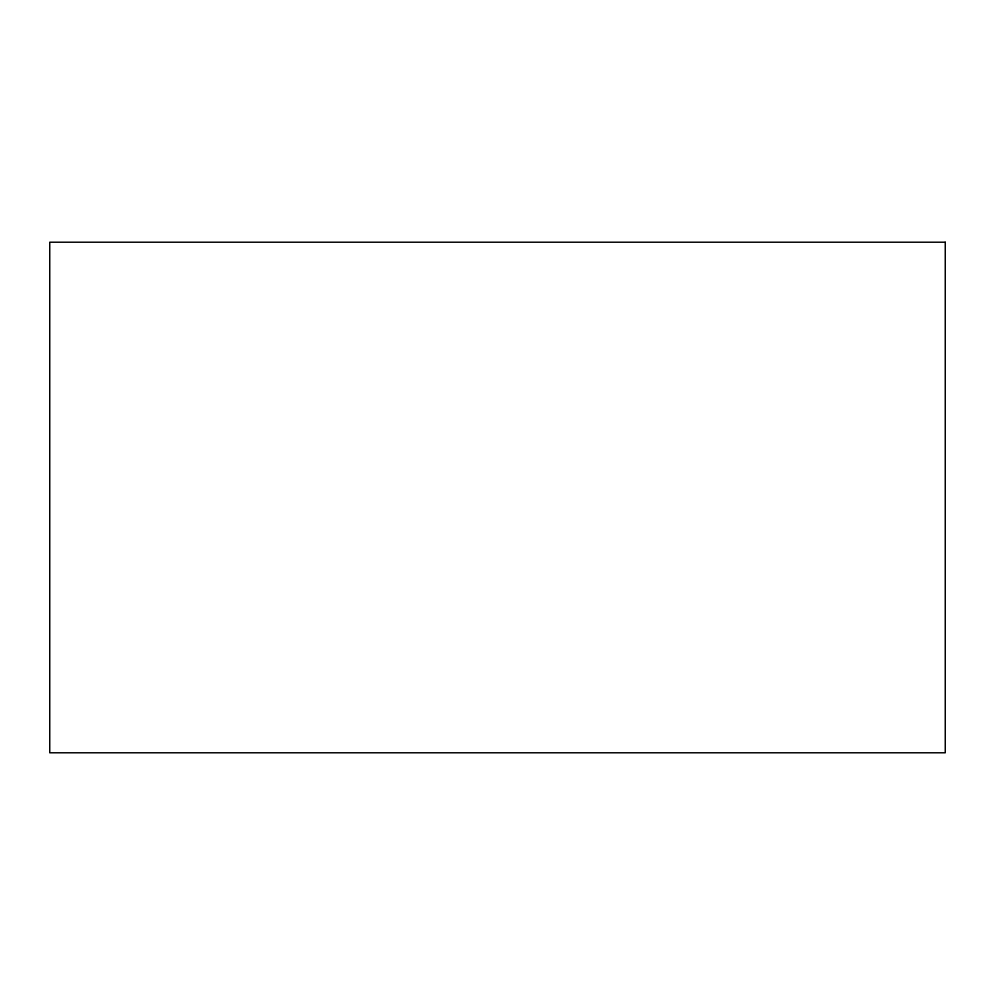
<?xml version="1.0" encoding="UTF-8"?>
<svg xmlns="http://www.w3.org/2000/svg" width="995" height="995" viewBox="0 0 995 995"><rect width="100%" height="100%" fill="white"/><g stroke="black" fill="none" stroke-linecap="round" stroke-linejoin="round"><path stroke-width="1.49" d="M945.25 242.208L49.75 242.208L49.75 752.792L945.25 752.792L945.25 242.208"/></g></svg>
